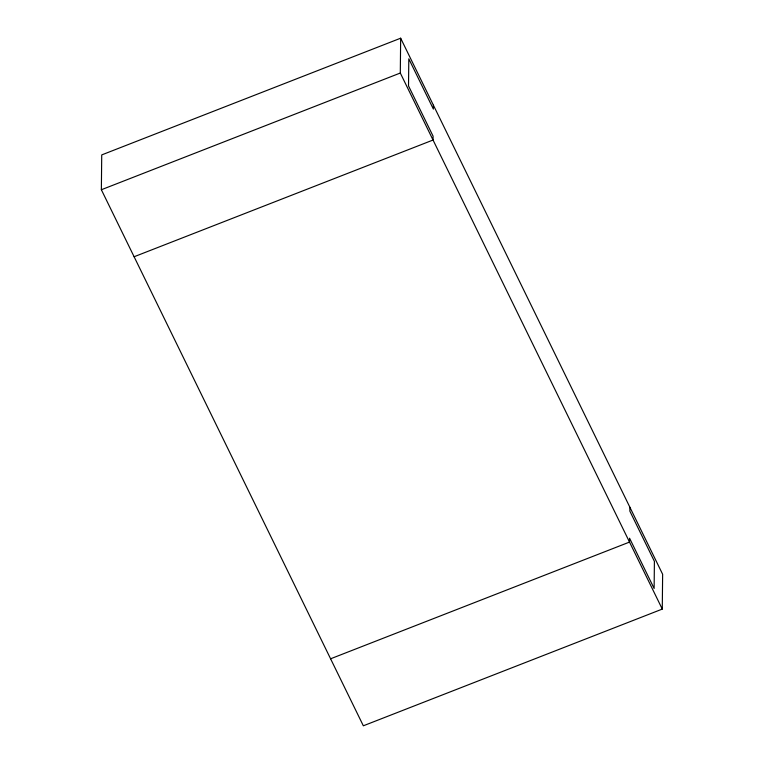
<?xml version="1.0" encoding="UTF-8"?>
<svg xmlns="http://www.w3.org/2000/svg" width="764" height="764" viewBox="0 0 764 764"><rect width="100%" height="100%" fill="white"/><g stroke="black" fill="none" stroke-linecap="round" stroke-linejoin="round"><path stroke-width="1.15" d="M101.364 189.739L101.727 154.911L400.661 38.2L662.636 574.261L662.273 609.089L363.339 725.8L101.364 189.739L400.298 73.029L400.661 38.2M433.408 105.212L433.369 109.08L408.807 58.818L408.52 85.912L433.083 136.164L433.045 140.032L134.111 256.742M629.889 507.258L629.851 511.126L654.404 561.378L654.127 588.471L629.565 538.209L629.526 542.077L330.592 658.788M400.298 73.029L662.273 609.089"/></g></svg>
